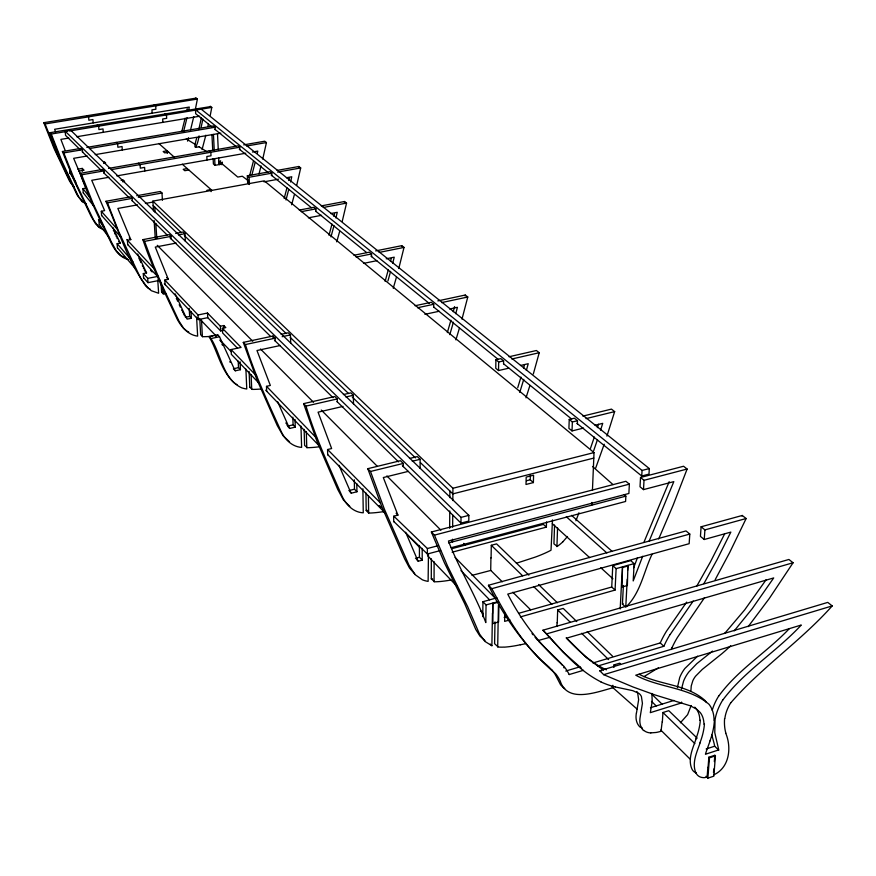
<?xml version="1.0" encoding="UTF-8"?>
<svg xmlns="http://www.w3.org/2000/svg" width="876" height="876" viewBox="0 0 876 876"><rect width="100%" height="100%" fill="white"/><g stroke="black" fill="none" stroke-linecap="round" stroke-linejoin="round"><path stroke-width="1.31" d="M440.595 550.5L427.378 554.004L427.389 548.529L393.893 516.249M428.463 553.752L428.123 581.368A36.069 27.375 -44.8 0 1 422.32 579.77L415.169 574.689L409.004 565.239L384.356 509.076L370.504 471.463L367.778 468.682L400.441 460.699L403.245 463.437L403.267 466.656M451.129 579.989A142.613 110.365 -47.3 0 1 440.792 581.467L439.96 581.533A81.063 61.999 -45.9 0 1 434.595 581.795L431.299 578.872L431.32 558.833M433.708 307.147L433.719 304.29L431.255 302.297L415.06 305.746M434.069 581.795L434.113 561.724M449.651 528.261L449.76 510.949M449.837 497.645L449.881 490.987M452.574 539.211L452.553 541.883L451.074 540.393M452.651 527.21L452.739 515.208M452.837 500.546L452.925 488.26L152.873 201.108L264.278 180.839L594.027 452.585L592.439 490.341M460.973 523.103L461.028 517.387L65.207 131.247L70.77 130.316L468.846 515.362L468.791 521.067L460.973 523.103L402.391 465.66M482.731 616.649L482.95 601.713L496.878 597.837M482.95 601.713L486.06 604.911L485.786 622.595C475.383 594.486 459.123 569.028 448.457 541.018L628.88 493.473L629.362 484.143L625.902 481.285L431.364 532.006L444.406 562.764L464.685 603.663L475.756 629.45L480.015 636.184L485.019 640.641M490.921 557.903L490.713 570.462L472.022 575.357M491.086 557.935L491.294 545.288L496.593 543.876L528.874 575.149M503.547 363.868L503.601 360.879L500.831 358.634L495.904 359.751L495.761 368.281L498.521 370.548L508.857 368.172M431.364 532.006L434.43 535.126L447.483 565.918L467.762 606.882L479.457 633.906L484.91 641.418L491.885 645.721L492.454 613.112M492.63 613.145L492.805 603.115L492.914 623.592L498.586 621.982L498.915 604.659M498.521 370.548L498.674 362.007L495.904 359.751M520.333 644.747A124.885 92.867 -46.8 0 1 504.237 647.167L504.105 647.09A57.115 41.938 -45.5 0 1 498.214 647.025L494.601 643.696L494.995 621.883M497.699 646.959L498.433 605.283M504.806 613.211L504.642 621.38L509.898 619.89M533.385 482.577L533.583 475.208L526.191 477.091L526.005 484.472L533.385 482.577L530.232 479.774L530.363 474.88M452.125 552.208L546.372 527.133L546.536 521.976M552.493 519.884L551.015 550.227A79.694 59.918 -48 0 1 545.857 552.778L545.058 553.15A140.784 107.409 -48.9 0 1 535.072 557.169L516.424 563.235M562.83 541.817A35.27 26.214 -47.5 0 1 557.235 546.405L553.939 543.854L554.552 525.053M556.928 546.624L557.563 527.79M556.939 626.504L557.07 622.705M557.245 622.737L557.683 609.97L563.202 608.393L576.791 621.566M577.383 423.853L577.503 420.721L574.371 418.18L569.236 419.44L568.918 428.364L572.028 430.926L583.547 428.079M572.028 430.926L572.356 421.98L569.236 419.44M591.815 505.123L591.924 502.441M520.41 616.901L615.072 590.074L611.733 587.019L612.762 565.611L630.742 560.618L634.136 563.618L633.206 580.941L642.688 556.227M615.072 590.074L616.124 568.633L612.762 565.611M612.85 685.284L612.718 687.824C596.939 691.952 567.407 703.713 560.213 680.991A69.905 49.669 -43.3 0 0 555.57 673.699C527.045 649.488 504.883 618.795 488.447 585.267L686.017 530.933L689.795 534.064L689.149 543.7L507.751 594.114C521.68 621.478 540.7 645.897 563.75 666.099A81.15 57.674 -43.3 0 1 569.192 674.564M613.923 667.446L614.054 664.884L619.748 663.176L620.526 663.931M624.128 494.59L625.858 496.144L625.584 501.477L451.162 547.708M620.197 608.984L621.84 576.747M622.015 576.78L622.507 566.936L622.004 587.019L627.38 585.497L627.917 565.425L627.654 570.342M624.938 606.422L622.431 604.112L623.383 585.464M625.771 607.188L627.227 579.178M658.686 538.959L673.086 505.321L687.123 469.032L683.554 466.251L640.52 477.475L640.017 486.771L643.499 489.618L673.83 481.625L649.083 541.302M641.747 476.018L642.053 470.445L195.468 109.686L200.757 108.81L649.302 468.561L648.996 474.124L641.747 476.018L576.966 423.393M643.499 489.618L644.013 480.311L640.52 477.475M662.168 721.813L661.03 731.263A39.814 27.233 -46.3 0 1 657.986 732.084A42.223 28.897 -46.3 0 1 656.135 732.467L650.802 732.883M662.355 721.846L662.946 712.517L668.793 710.688L697.165 738.161M715.155 579.737L729.664 552.548L746.144 518.515L742.257 515.471L701.107 526.783L700.428 536.386L704.227 539.506L730.836 532.104L717.137 559.545L703.888 583.624M704.227 539.506L704.917 529.892L701.107 526.783M707.863 767.31L707.118 777.089L705.136 777.428M708.071 767.343L708.848 757.225L714.827 755.276L715.429 755.857L713.83 776.169L707.874 778.14L706.089 776.267M707.874 778.14L709.44 757.806L708.848 757.225M713.502 772.599L713.787 768.942M714.334 761.594L714.827 755.276M677.4 687.66L679.699 677.531A28.196 19.173 -47.2 0 1 684.857 668.497L697.559 656.212M724.835 718.572L724.989 717.543A33.387 22.13 -47.4 0 1 730.693 702.848M681.484 689.062L683.565 681.156A28.273 19.184 -47.2 0 1 688.733 672.089L696.781 663.69L712.527 651.109M636.458 713.053L638.648 699.694L637.64 692.872A17.005 11.76 -45.6 0 0 636.907 691.558M691.164 705.53L687.605 714.663L680.389 722.788M210.163 106.653L49.954 132.703L60.685 160.056L76.42 193.607A73.157 65.82 -47.7 0 0 77.46 195.556L82.158 201.633L86.363 203.966M210.251 106.204L211.795 107.43L210.273 115.249M195.819 98.178L43.8 122.673L54.049 148.46L68.832 179.711A73.726 66.631 -48.2 0 0 69.828 181.595L74.077 187.168M195.885 97.86L197.396 99.054L195.512 108.536M188.712 109.905L189.293 107.08L54.619 129.276L55.626 131.904M243.703 144.869L264.716 141.211L266.446 142.558L262.745 159.049M186.796 110.704L187.223 108.69M201.381 117.822L198.775 129.582M202.914 119.07L201.151 127.184M298.683 167.228L298.847 166.495L277.068 170.426M298.847 166.495L300.698 167.94L296.723 185.274M207.973 126.045L208.422 124.031M344.356 202.312L344.531 201.502L321.251 205.904M344.531 201.502L346.557 203.079L342.242 221.354M193.771 116.585L190.596 129.801M257.27 153.366L257.785 151.099L252.463 152.041M187.026 117.581L183.61 131.531M185.143 118.118L181.781 131.586M288.73 180.522L289.343 177.916M290.558 181.989L291.774 176.766L286.474 177.729M401.569 246.55L401.766 245.674L375.64 250.908M401.766 245.674L404.022 247.426L398.788 268.505M333.898 216.383L334.566 213.645M335.902 217.982L337.26 212.31L330.701 213.569M205.838 135.2L202.06 149.566M253.339 161.436L249.759 175.211M255.036 162.826L251.938 174.839M465.025 295.957L465.255 295.037L467.773 297.008L461.98 319.138M199.082 135.9C197.308 147.858 192.194 152.785 196.782 137.729M261.081 165.882L258.978 173.985M286.956 187.825L284.185 198.469M288.773 189.304L286.003 199.969M390.488 261.453L391.211 258.573M392.711 263.238L394.233 257.172L386.217 258.803M331.982 224.059L328.993 235.261M333.975 225.679L330.975 236.903M294.369 194.658L291.642 204.765M454.6 306.6L453.253 311.714M509.011 356.762L536.397 350.51L539.233 352.721L533.331 373.986M455.739 313.707L457.425 307.323L449.618 309.009M339.702 231.22L336.756 241.853M388.375 269.534L385.111 281.338M390.597 271.341L387.948 280.944M188.482 137.685L187.508 141.113M396.467 277.079L393.258 288.27M220.632 160.746L219.515 164.655M450.932 320.2L447.34 332.595M453.407 322.215L449.804 334.632M523.563 368.139L524.461 364.964M526.366 370.395L528.239 363.704L520.486 365.489M221.497 164.655L222.23 162.082L222.351 164.568M248.357 180.204L247.59 182.876M459.429 328.139L455.903 339.888M520.968 377.074L517.738 387.663M523.76 379.341L519.753 392.393M582.858 416.111L611.459 409.114L614.656 411.61L606.915 436.128M529.914 385.462L526.005 397.824M597.41 427.608L598.483 424.247M600.575 430.149L602.732 423.338L595.056 425.232M594.333 437.047L590.523 448.238M597.476 439.599L593.654 450.811M604.21 444.198L595.636 468.178M710.118 740.822L706.79 750.075A61.331 40.176 -46.8 0 0 705.432 754.247L718.692 749.933A58.035 38.708 -45.3 0 0 718.079 747.009L714.783 732.686L715.046 719.886A45.267 30.014 -47.4 0 1 722.82 699.902M695.993 739.081C692.785 748.4 687.693 758.835 691.777 768.701A17.246 11.432 -46.1 0 0 696.168 772.971M700.044 743.023C696.836 752.353 691.712 762.81 695.796 772.698M578.948 512.788L575.926 520.782M633.655 567.681L637.531 557.585M669.198 481.69L644.079 541.915M652.029 554.278C643.75 571.721 640.674 592.548 626.417 606.575M671.191 649.51L672.1 647.484M742.005 516.03L742.257 515.471M724.616 533.944L710.447 561.888L696.727 586.186M704.545 597.64L677.422 637.476A66.587 45.3 -47.8 0 0 672.122 647.484M670.085 634.574L693.212 601.024M581.554 668.377L563.148 652.04L542.945 630.205L788.904 559.468L793.076 562.753L769.205 598.604L748.181 626.625M718.725 696.091C737.964 669.625 766.828 652.302 789.232 628.749M722.875 699.924C744.644 670.863 776.673 651.558 801.277 625.026L635.757 675.199C658.851 687.912 688.722 687.003 709.012 704.282A46.045 31.043 -45.9 0 1 714.06 720.203M730.737 702.859C761.277 667.534 801.036 640.958 832.2 605.918L827.765 602.392L599.731 670.742L603.695 674.673L633.03 686.992L655.171 694.997L690.222 705.76L696.453 709.034L700.198 712.495A33.956 22.896 -45.9 0 1 703.943 724.244M686.664 602.108L666.439 631.246A77.099 52.571 -47.8 0 0 660.252 642.94L592.942 662.968M766.139 579.726L744.666 609.893L725.875 632.023A123.111 87.151 -48.5 0 1 724.496 633.457M567.506 536.484L562.83 541.817M734.187 630.895L752.342 608.513L773.694 577.93L566.652 638.133L586.416 657.657L603.444 670.096M623.077 603.498L622.431 604.112M658.38 667.83L643.849 676.71M713.677 774.877C729.478 767.869 731.799 747.6 725.733 733.201M709.44 757.806L715.429 755.857M706.165 748.969L714.641 746.221L718.725 750.152M650.452 707.731L673.929 700.428M603.695 674.673L832.2 605.918M569.214 674.553L583.482 670.293M597.739 666.034L663.855 646.28A77.296 52.593 -47.8 0 1 670.03 634.553M565.776 671.049L580.011 666.811M542.945 630.205L546.613 633.885L793.076 562.753M504.138 617.427L506.755 616.682M518.57 613.342L611.733 587.019M550.237 637.202L538.554 640.422M486.06 604.911L498.51 601.527M616.124 568.633L634.136 563.618M493.265 603.586L497.831 602.316M623.011 567.374L628.41 565.874M488.447 585.267L491.819 588.672L689.795 534.064M704.917 529.892L746.144 518.515M416.385 559.293L418.224 561.231L422.21 560.169L422.199 548.354M427.389 548.529L437.967 545.726M448.556 542.934L625.858 496.144M415.465 558.33L419.44 557.267L422.21 560.169M451.917 548.661L543.383 524.395L546.372 527.133M434.43 535.126L629.362 484.143M644.013 480.311L687.123 469.032M461.028 517.387L468.846 515.362M642.053 470.445L649.302 468.561M526.553 480.716L530.232 479.774M408.304 471.376L383.305 477.54L397.923 515.11L393.663 516.205L393.718 521.789M593.797 458.082L452.881 493.878L420.349 462.583M452.925 488.26L594.027 452.585M348.834 490.604L354.484 489.202L356.937 491.775L351.276 493.177L349.644 491.458M409.475 458.498L417.294 456.582L420.13 459.298L420.141 468.441M370.504 471.463L403.245 463.437M412.289 461.225L420.13 459.298M572.356 421.98L577.503 420.721M586.011 418.629L614.656 411.61M295.267 427.138L293.088 424.86L287.558 426.141L289.715 428.419L295.267 427.138L295.015 419.44M343.009 406.409L318.065 412.169L331.632 448.545L327.558 449.519L327.69 454.863M526.377 643.499L520.333 644.835M337.271 398.941L334.796 396.521L303.611 403.639L306.02 406.092L337.271 398.941L337.337 402.007M345.9 396.97L353.356 395.262L353.51 403.989M498.674 362.007L503.601 360.879M511.803 359.007L539.233 352.721M343.403 394.55L350.849 392.853L353.356 395.262M240.44 369.683L238.502 367.646L233.388 368.763L235.316 370.8L240.44 369.683L240.079 361.788M280.342 345.494L256.975 350.52L270.345 385.462L266.479 386.327L266.676 391.43M424.893 314.331L439.204 311.254M289.54 441.811L283.156 435.843L277.265 425.561L256.788 379.308L243.287 342.385L272.962 336.055L275.152 338.191L275.25 341.114M281.152 334.314L288.237 332.792L290.449 334.917L290.722 343.25M437.825 300.895L465.255 295.037M243.287 342.385L245.422 344.553L275.152 338.191M282.16 336.691L290.449 334.917M417.502 307.75L433.719 304.29M441.603 302.603L467.773 297.008M258.617 382.801L231.33 354.32L231.1 349.546L241.086 347.411L222.405 328.292L225.822 327.58L223.807 325.533L220.402 326.233L207.492 313.028L198.02 314.977L164.885 280.101M219.526 336.745L217.609 334.752L209.068 336.559L210.974 338.552L219.526 336.745L233.892 368.15A83.581 69.576 -46.9 0 0 235.305 370.8M207.492 313.028L207.732 317.66L220.642 330.92L222.909 330.449M176.153 296.033L185.46 316.126A75.172 64.145 -46.8 0 0 187.103 319.116L191.395 318.284L189.665 316.455L185.373 317.298M164.327 283.704L198.272 319.609L207.732 317.66M363.496 263.391L376.866 260.687M353.959 255.255L369.354 252.168L371.555 253.952L371.588 256.679M356.127 257.051L371.555 253.952M379.155 252.419L404.022 247.426M143.664 277.867L147.989 282.663L159.99 280.287M176.207 243.079L155.282 247.076L168.323 279.324L164.787 280.024L165.082 284.711M137.674 253.985L146.566 272.896L143.281 273.542L143.576 277.966M143.368 273.608L147.705 278.382L158.381 276.29M308.385 217.828L321.503 215.321M137.521 204.864L117.855 208.455L130.798 239.619L127.392 240.254L127.71 244.765M112.796 227.508L120.286 243.068L117.11 243.67L117.428 247.985M196.596 317.156L197.648 336.132C188.132 335.015 181.365 327.055 177.16 319.061C164.841 292.989 152.052 267.049 142.887 239.641L169.254 234.648L170.995 236.356L171.149 239.028M175.638 233.443L183.172 232.02L184.935 233.706L185.373 241.327M299.274 210.065L313.926 207.294L315.897 208.882L315.973 211.499M142.887 239.641L144.584 241.36L170.995 236.356M178.638 234.899L184.935 233.706M301.224 211.663L315.897 208.882M323.233 207.502L346.557 203.079M206.889 190.322L211.028 189.566L211.127 191.636M145.394 203.44L153.256 202.006M263.983 181.836L278.535 179.175M147.584 287.58C127.852 263.074 118.545 229.797 105.93 201.283L130.579 196.837L132.167 198.392L132.342 200.965M136.722 195.731L160.352 191.472L161.983 193.005L162.432 200.33M247.35 175.78L249.123 177.259L249.43 184.486L247.656 182.996L247.35 175.78L269.972 171.696L271.779 173.163L271.867 175.682M105.93 201.283L107.474 202.849L132.167 198.392M138.32 197.275L161.983 193.005M249.123 177.259L271.779 173.163M277.604 172.112L300.698 167.94M121.052 180.281L123.122 179.909L124.633 181.365L122.552 181.737M187.234 168.575L183.194 169.287L184.792 170.71L188.844 169.999M218.814 162.991L220.697 162.662L218.65 160.943M213.131 158.611L213.405 163.976L214.981 165.334L218.989 164.622L218.661 157.91M219.526 164.557L222.351 164.064L237.757 177.061L242.313 176.24L248.401 180.806M108.887 177.28L91.728 180.292L104.616 210.634L101.266 211.247L101.605 215.638M116.804 175.89L245.806 153.212M103.653 163.418L105.689 163.067L104.244 161.677M168.652 152.172L164.677 152.862L163.155 151.504L167.119 150.825L167.283 153.475M196.082 147.321L199.279 146.763M77.865 169.178L82.256 168.411L84.074 170.229L78.566 171.181M128.334 259.526C120.297 257.719 114.997 250.503 111.471 243.55C100.39 220.445 88.607 197.593 80.154 173.339L102.558 169.44L104.036 170.886L104.222 173.393M108.514 168.4L238.053 145.854L239.739 147.212L239.838 149.665M80.154 173.339L81.599 174.795L104.036 170.886M111.318 169.615L239.739 147.212M246.714 145.996L266.446 142.558M82.41 149.741L81.008 148.373L62.404 151.515L63.773 152.895L82.41 149.741L82.607 152.183M89.582 148.526L215.069 127.239L215.178 129.637M87.129 156.016L73.65 158.326L85.3 186.03M95.21 154.636L220.851 133.152M86.834 147.387L213.47 125.947L215.069 127.239M68.799 138.058L60.871 139.383L65.065 150.201M76.716 136.744L199.706 116.212M49.954 132.703L51.268 134.017L67.069 131.4M69.697 130.962L211.795 107.43M43.8 122.673L45.092 123.954L197.396 99.054M383.031 511.704L384.071 511.54M215.2 335.99L216.109 335.88M431.299 578.872L431.824 578.872A80.855 61.933 -45.9 0 0 432.547 578.861M304.114 429.36L304.607 445.402L307.301 447.713A111.526 91.871 -46.9 0 0 320.452 446.596M249.091 371.402L249.791 387.334L252.299 389.393A78.402 65.996 -45.9 0 0 257.161 389.272L257.314 389.272A124.764 105.963 -47.6 0 0 261.333 388.955M249.791 387.334L250.35 387.345M199.838 319.828L200.659 334.752L202.575 336.603M615.127 686.915L632.844 690.671L639.13 693.551A17.06 11.76 -45.6 0 1 641.418 696.562L642.426 703.395L640.214 716.776A24.747 16.874 -46.1 0 0 643.51 730.584M104.682 230.476L98.583 227.059L93.48 219.745L75.522 182.186L63.773 152.895M124.775 257.336L123.998 257.04M639.13 674.246C660.055 685.174 687.025 684.233 704.895 700.417A45.913 31.021 -45.9 0 1 706.439 702.552M101.912 228.548L100.948 228.154M599.731 670.742L600.848 671.246M123.242 256.723L122.147 256.186M600.859 681.846C579.047 670.775 562.71 651.788 546.613 633.885M237.046 384.608L236.213 384.159M188.734 332.015L187.935 331.577M100.335 227.848L95.561 223.807L90.929 216.033L74.142 180.763L62.404 151.515M150.157 289.244L149.029 288.587M564.702 688.591L564.002 688.175M82.705 201.655L78.796 196.958A73.288 65.897 -47.7 0 1 77.756 194.998L62.01 161.403L51.268 134.017M186.26 138.945L194.998 144.233M121.446 255.792L120.768 255.365M199.213 146.861L206.845 151.701M235.403 383.677L234.604 383.151M187.157 331.106L186.391 330.591M148.657 288.346L147.934 287.843M74.044 186.884L71.142 182.953A73.858 66.707 -48.2 0 1 70.135 181.058L55.341 149.763L45.092 123.954M349.798 506.416L343.381 499.878L337.742 489.432L317.287 442.117L303.611 403.639M120.428 255.135L116.388 250.996L111.416 242.039L93.261 203.878L81.599 174.795M563.673 687.956L560.574 684.78L556.786 677.466A69.708 49.636 -43.3 0 0 552.154 670.195M234.22 382.878C220.927 370.822 217.839 351.648 209.068 336.559M186.019 330.329L183.533 328.171L178.879 320.901L162.706 286.529L153.508 265.209L144.584 241.36M211.62 126.659L195.687 113.727L195.468 109.686M214.806 129.254L236.049 146.5M239.236 149.095L267.903 172.386M271.089 174.97L311.451 207.743M315.699 211.193L366.683 252.606M370.931 256.055L429.339 303.49M433.587 306.95L498.378 359.565M503.689 363.879L571.656 419.078M414.753 573.933L409.563 568.13L404.635 558.822L381.618 506.24L367.778 468.682M154.242 104.649L155.698 105.876L155.906 109.215L151.942 109.861L152.15 113.201M164.984 113.694L166.473 114.942L166.681 118.315L162.673 118.983L162.87 122.355M209.189 150.869L210.831 152.26L211.006 155.775L206.835 156.508L207.01 160.023M592.548 466.492L612.981 484.57M637.257 709.253L611.952 686.839M158.819 143.489L174.521 157.351M182.296 164.217L211.904 190.344M571.546 515.351L612.204 551.464M566.312 516.731L606.849 552.942M552.296 523.662L589.679 557.64M600.794 567.736L612.915 578.762M660.756 730.047L689.883 758.912M547.686 665.815C522.972 645.218 506.777 616.66 491.819 588.672M660.23 642.929L663.855 646.28M87.25 115.588L88.596 116.837L88.859 120.22L92.922 119.552L93.184 122.925M97.269 124.885L98.659 126.166L98.911 129.582L103.018 128.903L103.269 132.309M116.169 142.416L117.614 143.763L117.866 147.245L122.06 146.533L122.301 150.004M138.539 163.177L140.072 164.6L140.313 168.159L144.595 167.404L144.836 170.962M548.288 666.384L549.46 667.49M427.378 554.004L393.937 521.625M153.158 205.553L181.354 232.677M184.299 235.524L286.255 333.592M290.197 337.38L348.571 393.532M352.316 397.135L415.454 457.874M538.51 584.489L557.366 602.743M587.216 631.662L612.532 656.19M651.656 694.077L662.026 704.129M491.294 545.288L522.6 575.795M533.966 586.865L551.869 604.298M557.683 609.97L570.298 622.256M581.62 633.282L608.623 659.595M614.054 664.884L614.832 665.64M651.492 701.347L656.201 705.936M662.946 712.517L694.854 743.593M80.198 149.73L65.547 135.364L65.207 131.247M82.147 151.647L101.671 170.787M103.631 172.703L129.013 197.593M131.937 200.473L167.086 234.932M170.021 237.812L270.585 336.417M274.484 340.249L333.066 397.693M336.975 401.515L398.481 461.838M530.626 609.795L512.821 592.242M490.954 570.572L502.266 581.795M380.25 502.769L327.69 449.596M384.958 512.734L327.81 454.732M463.623 543.383L465.408 545.146M157.242 245.324L252.759 341.246M260.479 348.998L313.542 402.292M321.262 410.045L377.227 466.24M386.874 475.931L440.913 530.188M550.029 668.049L552.088 670.25M455.126 557.465L495.247 598.209M460.995 570.626L489.553 599.797M237.571 348.33L222.646 332.979L222.405 328.292M129.232 237.998L130.798 239.619M396.094 513.216L397.923 515.11M166.604 277.561L168.323 279.324M316.794 438.383L266.589 386.404M320.123 446.793L265.702 390.192M694.767 707.151L696.102 708.618A33.857 22.885 -45.9 0 1 699.847 720.346M256.668 376.111L231.1 349.546M199.093 318.316L216.153 336.034M219.942 339.976L231.319 351.791M379.177 505.419L381.071 507.39M406.661 533.977L419.933 547.763M427.51 555.636L456.889 586.164M480.585 610.791L483.432 613.737M150.453 270.213L152.106 271.932M120.286 243.068L118.709 241.338M144.978 271.231L146.566 272.896M566.126 637.859C577.361 649.532 589.176 661.26 603.816 668.596A120.581 85.257 -48.5 0 0 606.466 669.822M365.938 493.013L366.201 510.456L368.654 513.062A85.027 67.452 -46 0 0 374.578 512.745L374.775 512.734A140.313 112.5 -47.5 0 0 383.031 511.704M490.341 644.09L491.885 645.721M154.8 269.436L126.735 239.509M156.005 274.867L127.797 244.667M538.751 641.451L560.312 662.617A80.931 57.619 -43.3 0 1 562.425 665.289M121.249 237.527L101.682 215.54M116.88 228.778L101.364 211.313M537.842 640.433L535.017 637.18M135.462 268.68L117.504 247.886M157.757 279.915L158.622 293.263L151.362 290.722L145.504 285.707L140.653 278.218L132.834 261.771L117.198 243.736M93.885 206.265L83.329 192.84M532.028 633.567L533.046 634.815M89.472 197.067L83.001 188.712M109.708 238.338L99.295 224.464M104.025 227.333L98.451 219.646M74.296 179.821L75.905 182.252M73.781 179.011L69.697 172.561M289.715 428.419L289.496 428.025A92.889 75.183 -47.1 0 1 288.335 425.78L277.572 401.591M351.276 493.177L351.046 492.772A99.119 77.668 -47.1 0 1 349.874 490.45L338.968 465.298M418.224 561.231L418.027 560.859A111.186 84.008 -47.3 0 1 416.856 558.439L405.665 532.225M183.445 313.739L183.73 314.309M285.872 422.9L286.167 423.502M117.045 238.097L117.34 238.688M144.233 269.72L144.529 270.323M182.558 311.955L182.854 312.568M116.136 236.213L116.442 236.859M143.314 267.793L143.62 268.45M132.834 261.771L118.687 231.494L107.474 202.849M175.112 293.832L175.638 294.938M85.914 187.322L86.253 188.055L82.913 188.647L83.253 192.939M181.628 309.995L181.945 310.662M115.161 234.155L115.49 234.867M114.471 232.688L114.822 233.432M113.365 230.322L113.749 231.133M220.27 340.49L220.84 341.695M142.328 265.68L142.657 266.403M138.901 258.267L139.317 259.176M139.733 260.062L140.127 260.928M217.609 334.752L217.894 335.366M221.924 344.038L222.449 345.177M229.808 361.613L230.136 362.325M140.521 261.771L140.894 262.592M176.328 298.366L176.777 299.34M210.974 338.552C221.201 354.419 222.811 379.089 241.645 387.805A34.142 28.514 -44.3 0 0 246.769 388.988L245.904 369.146M179.941 306.315L180.292 307.093M177.215 300.282L177.631 301.213M179.208 304.706L179.58 305.516M245.422 344.553C254.741 374.424 268.133 402.752 281.043 431.189C284.777 439.478 292.124 446.804 301.618 447.395L300.961 426.086M306.02 406.092C315.152 436.719 328.774 465.66 341.498 494.885C345.254 503.93 352.886 512.34 363.266 512.81L362.883 488.775M711.838 735.041L714.006 743.078A57.871 38.686 -45.3 0 1 714.619 746.013L714.641 746.221M651.853 693.453L652.226 701.326L650.31 712.659L681.67 702.87L681.605 702.081M69.719 169.178L70.069 173.382M82.256 168.411L82.475 171.105M98.889 220.347L99.218 224.563M147.705 278.382L147.989 282.663M161.02 282.751L161.622 292.113L163.221 293.799L162.794 287.098M154.8 207.13L155.14 212.594M155.84 223.5L156.804 238.502M152.873 201.108L153.508 211.006M154.121 220.533L155.26 238.239M189.194 308.319L189.665 316.455M191.012 311.484L191.395 318.284M201.513 320.287L202.4 336.603M198.02 314.977L198.272 319.609M223.807 325.533L223.917 327.865M213.459 134.422L214.259 150.552M214.653 158.611L214.981 165.334M211.937 134.455L212.737 150.562M220.402 326.233L220.642 330.92M217.5 133.732L218.277 149.851M238.206 361.087L238.502 367.646M251.105 374.764L251.73 389.382M272.962 336.055L273.038 338.005M292.836 417.173L293.088 424.86M306.304 431.638L306.786 447.713M356.795 483.727L356.937 491.775M354.32 479.829L354.484 489.202M368.402 495.575L368.654 513.062M690.857 691.46L691.252 685.93L692.839 680.718A16.764 11.377 -47.2 0 1 695.555 676.217L702.289 669.406L721.933 653.66A132.9 93.831 -48.5 0 0 730.693 645.765M419.418 545.485L419.44 557.267M166.254 293.898A93.195 82.213 -46.9 0 1 163.21 293.854M162.75 292.201A93.02 82.114 -46.9 0 1 161.611 292.168M212.638 336.22A96.678 83.702 -46.8 0 1 202.564 336.669M184.562 315.875A75.029 64.068 -46.8 0 1 184.288 315.371M287.043 425.21A92.692 75.106 -47.1 0 1 286.759 424.663M367.581 510.434A84.83 67.386 -46 0 1 366.201 510.467M563.717 667.293A80.931 57.619 -43.3 0 1 564.111 667.95M650.78 732.916A20.301 13.841 -46 0 1 643.772 730.321M615.127 686.904A135.287 95.484 -48.6 0 1 600.837 681.878M642.447 728.142A20.247 13.841 -46 0 1 640.028 726.576M639.776 726.839A24.681 16.863 -46.1 0 1 636.381 713.064M725.854 733.124A60.762 40.088 -47.8 0 1 724.583 718.648M705.081 777.614A17.29 11.443 -46.1 0 1 695.851 772.654M704.424 724.091A67.54 45.826 -45.4 0 1 699.869 743.012M714.4 720.083A73.354 49.702 -45.5 0 1 709.987 740.833M700.329 720.192A67.343 45.793 -45.4 0 1 695.807 739.081M712.21 710.305A45.136 29.992 -47.4 0 1 718.67 696.07"/></g></svg>
